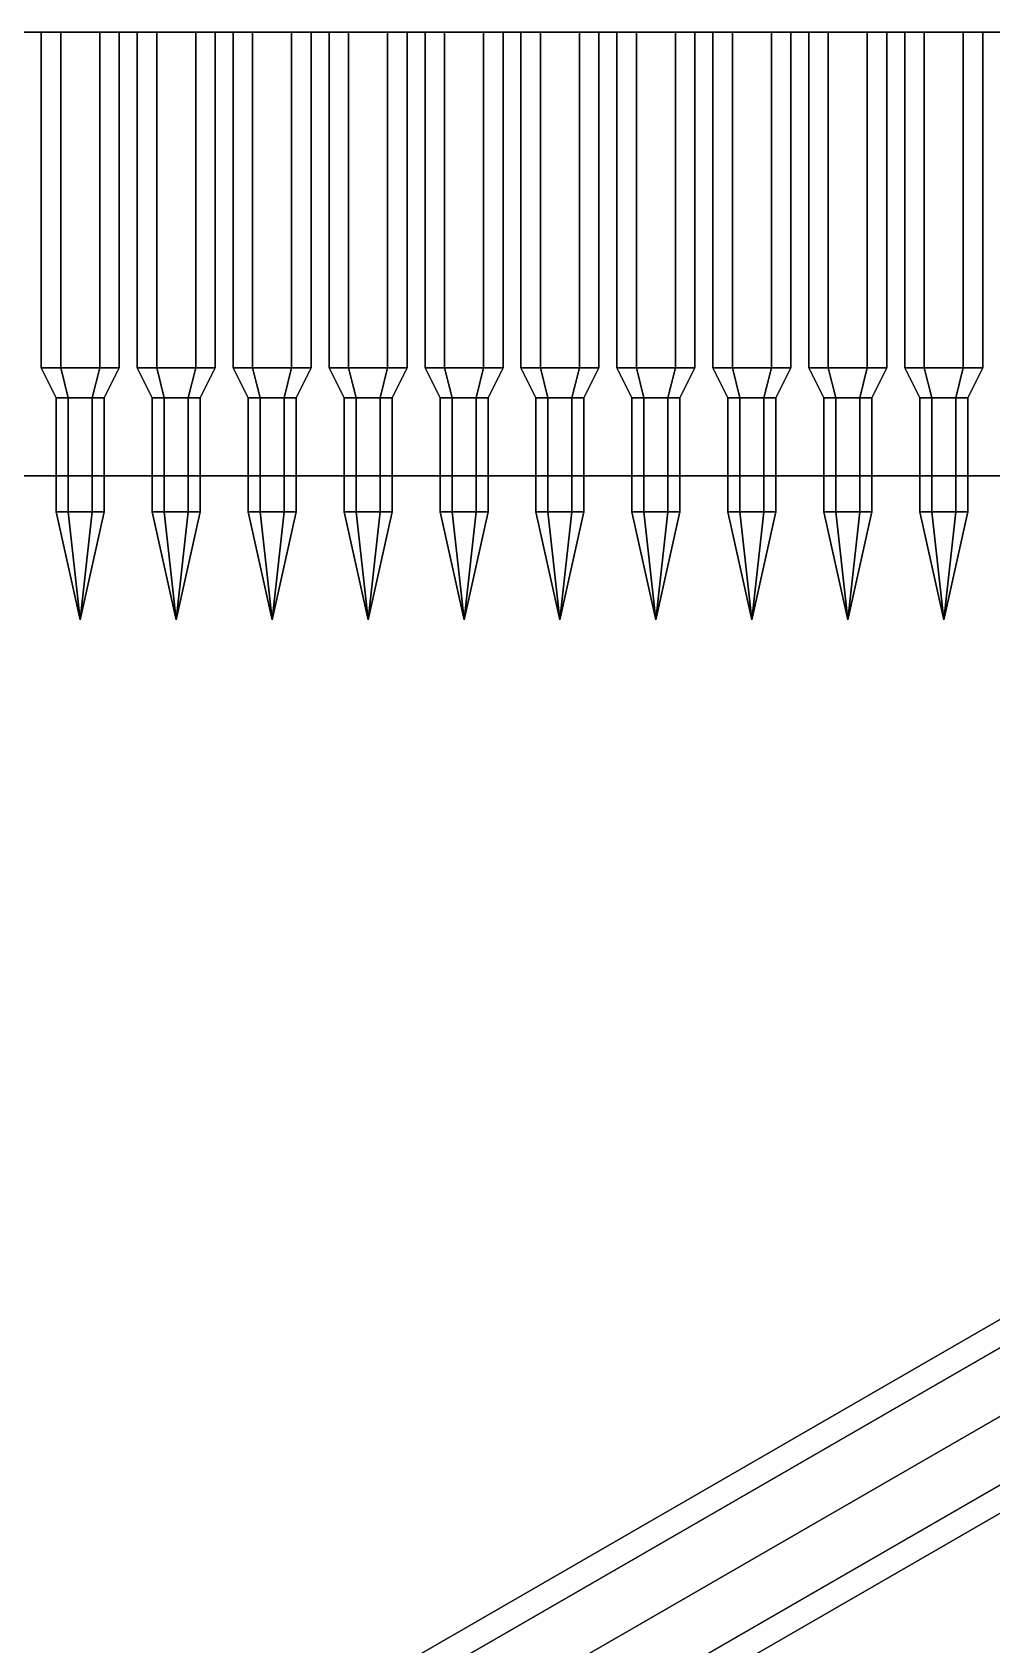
# Model space of a CAD drawing. Header units: millimetres. Extents: x -6.1 to 6.1, y -13.9 to 9.
# Drawn here: x -2.79 to -1.19, y -8.07 to -5.38 of the extents above; entities that cross this region are included whole.
import ezdxf

# ---------------------------------------------------------------- set-up
doc = ezdxf.new("R2010")
doc.units = ezdxf.units.MM
doc.layers.add('ammo', color=5, linetype='Continuous')
doc.layers.add('stand', color=3, linetype='Continuous')

msp = doc.modelspace()

# ---------------------------------------------------------------- linework, layer by layer
at = {"layer": 'ammo'}
for points in [[(-0.53, -5.38, 1.87), (-0.53, -5.38, 1.81), (-5.34, -5.38, 1.81), (-5.34, -5.38, 1.87)], [(-0.53, -5.38, 1.81), (-0.53, -6.12, 1.81), (-5.34, -6.12, 1.81), (-5.34, -5.38, 1.81)], [(-5.34, -5.38, 1.87), (-5.34, -6.12, 1.87), (-0.53, -6.12, 1.87), (-0.53, -5.38, 1.87)], [(-2.6775, -5.38, 1.8837), (-2.7425, -5.38, 1.8837), (-2.775, -5.38, 1.94), (-2.645, -5.38, 1.94)], [(-2.645, -5.38, 1.94), (-2.775, -5.38, 1.94), (-2.7425, -5.38, 1.9963), (-2.6775, -5.38, 1.9963)], [(-2.775, -5.38, 1.94), (-2.7425, -5.38, 1.8837), (-2.7425, -5.94, 1.8837), (-2.775, -5.94, 1.94)], [(-2.7425, -5.38, 1.9963), (-2.775, -5.38, 1.94), (-2.775, -5.94, 1.94), (-2.7425, -5.94, 1.9963)], [(-2.7425, -5.38, 1.8837), (-2.6775, -5.38, 1.8837), (-2.6775, -5.94, 1.8837), (-2.7425, -5.94, 1.8837)], [(-2.6775, -5.38, 1.9963), (-2.7425, -5.38, 1.9963), (-2.7425, -5.94, 1.9963), (-2.6775, -5.94, 1.9963)], [(-2.6775, -5.38, 1.8837), (-2.645, -5.38, 1.94), (-2.645, -5.94, 1.94), (-2.6775, -5.94, 1.8837)], [(-2.645, -5.38, 1.94), (-2.6775, -5.38, 1.9963), (-2.6775, -5.94, 1.9963), (-2.645, -5.94, 1.94)], [(-2.5825, -5.38, 1.9963), (-2.615, -5.38, 1.94), (-2.615, -5.94, 1.94), (-2.5825, -5.94, 1.9963)], [(-2.615, -5.38, 1.94), (-2.5825, -5.38, 1.8837), (-2.5825, -5.94, 1.8837), (-2.615, -5.94, 1.94)], [(-2.485, -5.38, 1.94), (-2.615, -5.38, 1.94), (-2.5825, -5.38, 1.9963), (-2.5175, -5.38, 1.9963)], [(-2.5175, -5.38, 1.8837), (-2.5825, -5.38, 1.8837), (-2.615, -5.38, 1.94), (-2.485, -5.38, 1.94)], [(-2.5175, -5.38, 1.9963), (-2.5825, -5.38, 1.9963), (-2.5825, -5.94, 1.9963), (-2.5175, -5.94, 1.9963)], [(-2.5825, -5.38, 1.8837), (-2.5175, -5.38, 1.8837), (-2.5175, -5.94, 1.8837), (-2.5825, -5.94, 1.8837)], [(-2.485, -5.38, 1.94), (-2.5175, -5.38, 1.9963), (-2.5175, -5.94, 1.9963), (-2.485, -5.94, 1.94)], [(-2.5175, -5.38, 1.8837), (-2.485, -5.38, 1.94), (-2.485, -5.94, 1.94), (-2.5175, -5.94, 1.8837)], [(-2.3575, -5.38, 1.8837), (-2.4225, -5.38, 1.8837), (-2.455, -5.38, 1.94), (-2.325, -5.38, 1.94)], [(-2.325, -5.38, 1.94), (-2.455, -5.38, 1.94), (-2.4225, -5.38, 1.9963), (-2.3575, -5.38, 1.9963)], [(-2.455, -5.38, 1.94), (-2.4225, -5.38, 1.8837), (-2.4225, -5.94, 1.8837), (-2.455, -5.94, 1.94)], [(-2.4225, -5.38, 1.9963), (-2.455, -5.38, 1.94), (-2.455, -5.94, 1.94), (-2.4225, -5.94, 1.9963)], [(-2.4225, -5.38, 1.8837), (-2.3575, -5.38, 1.8837), (-2.3575, -5.94, 1.8837), (-2.4225, -5.94, 1.8837)], [(-2.3575, -5.38, 1.9963), (-2.4225, -5.38, 1.9963), (-2.4225, -5.94, 1.9963), (-2.3575, -5.94, 1.9963)], [(-2.3575, -5.38, 1.8837), (-2.325, -5.38, 1.94), (-2.325, -5.94, 1.94), (-2.3575, -5.94, 1.8837)], [(-2.325, -5.38, 1.94), (-2.3575, -5.38, 1.9963), (-2.3575, -5.94, 1.9963), (-2.325, -5.94, 1.94)], [(-2.2625, -5.38, 1.9963), (-2.295, -5.38, 1.94), (-2.295, -5.94, 1.94), (-2.2625, -5.94, 1.9963)], [(-2.295, -5.38, 1.94), (-2.2625, -5.38, 1.8837), (-2.2625, -5.94, 1.8837), (-2.295, -5.94, 1.94)], [(-2.165, -5.38, 1.94), (-2.295, -5.38, 1.94), (-2.2625, -5.38, 1.9963), (-2.1975, -5.38, 1.9963)], [(-2.1975, -5.38, 1.8837), (-2.2625, -5.38, 1.8837), (-2.295, -5.38, 1.94), (-2.165, -5.38, 1.94)], [(-2.1975, -5.38, 1.9963), (-2.2625, -5.38, 1.9963), (-2.2625, -5.94, 1.9963), (-2.1975, -5.94, 1.9963)], [(-2.2625, -5.38, 1.8837), (-2.1975, -5.38, 1.8837), (-2.1975, -5.94, 1.8837), (-2.2625, -5.94, 1.8837)], [(-2.165, -5.38, 1.94), (-2.1975, -5.38, 1.9963), (-2.1975, -5.94, 1.9963), (-2.165, -5.94, 1.94)], [(-2.1975, -5.38, 1.8837), (-2.165, -5.38, 1.94), (-2.165, -5.94, 1.94), (-2.1975, -5.94, 1.8837)], [(-2.1025, -5.38, 1.9963), (-2.135, -5.38, 1.94), (-2.135, -5.94, 1.94), (-2.1025, -5.94, 1.9963)], [(-2.135, -5.38, 1.94), (-2.1025, -5.38, 1.8837), (-2.1025, -5.94, 1.8837), (-2.135, -5.94, 1.94)], [(-2.005, -5.38, 1.94), (-2.135, -5.38, 1.94), (-2.1025, -5.38, 1.9963), (-2.0375, -5.38, 1.9963)], [(-2.0375, -5.38, 1.8837), (-2.1025, -5.38, 1.8837), (-2.135, -5.38, 1.94), (-2.005, -5.38, 1.94)], [(-2.0375, -5.38, 1.9963), (-2.1025, -5.38, 1.9963), (-2.1025, -5.94, 1.9963), (-2.0375, -5.94, 1.9963)], [(-2.1025, -5.38, 1.8837), (-2.0375, -5.38, 1.8837), (-2.0375, -5.94, 1.8837), (-2.1025, -5.94, 1.8837)], [(-2.005, -5.38, 1.94), (-2.0375, -5.38, 1.9963), (-2.0375, -5.94, 1.9963), (-2.005, -5.94, 1.94)], [(-2.0375, -5.38, 1.8837), (-2.005, -5.38, 1.94), (-2.005, -5.94, 1.94), (-2.0375, -5.94, 1.8837)], [(-1.8775, -5.38, 1.8837), (-1.9425, -5.38, 1.8837), (-1.975, -5.38, 1.94), (-1.845, -5.38, 1.94)], [(-1.845, -5.38, 1.94), (-1.975, -5.38, 1.94), (-1.9425, -5.38, 1.9963), (-1.8775, -5.38, 1.9963)], [(-1.975, -5.38, 1.94), (-1.9425, -5.38, 1.8837), (-1.9425, -5.94, 1.8837), (-1.975, -5.94, 1.94)], [(-1.9425, -5.38, 1.9963), (-1.975, -5.38, 1.94), (-1.975, -5.94, 1.94), (-1.9425, -5.94, 1.9963)], [(-1.9425, -5.38, 1.8837), (-1.8775, -5.38, 1.8837), (-1.8775, -5.94, 1.8837), (-1.9425, -5.94, 1.8837)], [(-1.8775, -5.38, 1.9963), (-1.9425, -5.38, 1.9963), (-1.9425, -5.94, 1.9963), (-1.8775, -5.94, 1.9963)], [(-1.8775, -5.38, 1.8837), (-1.845, -5.38, 1.94), (-1.845, -5.94, 1.94), (-1.8775, -5.94, 1.8837)], [(-1.845, -5.38, 1.94), (-1.8775, -5.38, 1.9963), (-1.8775, -5.94, 1.9963), (-1.845, -5.94, 1.94)], [(-1.7175, -5.38, 1.8837), (-1.7825, -5.38, 1.8837), (-1.815, -5.38, 1.94), (-1.685, -5.38, 1.94)], [(-1.685, -5.38, 1.94), (-1.815, -5.38, 1.94), (-1.7825, -5.38, 1.9963), (-1.7175, -5.38, 1.9963)], [(-1.815, -5.38, 1.94), (-1.7825, -5.38, 1.8837), (-1.7825, -5.94, 1.8837), (-1.815, -5.94, 1.94)], [(-1.7825, -5.38, 1.9963), (-1.815, -5.38, 1.94), (-1.815, -5.94, 1.94), (-1.7825, -5.94, 1.9963)], [(-1.7825, -5.38, 1.8837), (-1.7175, -5.38, 1.8837), (-1.7175, -5.94, 1.8837), (-1.7825, -5.94, 1.8837)], [(-1.7175, -5.38, 1.9963), (-1.7825, -5.38, 1.9963), (-1.7825, -5.94, 1.9963), (-1.7175, -5.94, 1.9963)], [(-1.7175, -5.38, 1.8837), (-1.685, -5.38, 1.94), (-1.685, -5.94, 1.94), (-1.7175, -5.94, 1.8837)], [(-1.685, -5.38, 1.94), (-1.7175, -5.38, 1.9963), (-1.7175, -5.94, 1.9963), (-1.685, -5.94, 1.94)], [(-1.6225, -5.38, 1.9963), (-1.655, -5.38, 1.94), (-1.655, -5.94, 1.94), (-1.6225, -5.94, 1.9963)], [(-1.655, -5.38, 1.94), (-1.6225, -5.38, 1.8837), (-1.6225, -5.94, 1.8837), (-1.655, -5.94, 1.94)], [(-1.525, -5.38, 1.94), (-1.655, -5.38, 1.94), (-1.6225, -5.38, 1.9963), (-1.5575, -5.38, 1.9963)], [(-1.5575, -5.38, 1.8837), (-1.6225, -5.38, 1.8837), (-1.655, -5.38, 1.94), (-1.525, -5.38, 1.94)], [(-1.5575, -5.38, 1.9963), (-1.6225, -5.38, 1.9963), (-1.6225, -5.94, 1.9963), (-1.5575, -5.94, 1.9963)], [(-1.6225, -5.38, 1.8837), (-1.5575, -5.38, 1.8837), (-1.5575, -5.94, 1.8837), (-1.6225, -5.94, 1.8837)], [(-1.525, -5.38, 1.94), (-1.5575, -5.38, 1.9963), (-1.5575, -5.94, 1.9963), (-1.525, -5.94, 1.94)], [(-1.5575, -5.38, 1.8837), (-1.525, -5.38, 1.94), (-1.525, -5.94, 1.94), (-1.5575, -5.94, 1.8837)], [(-1.4625, -5.38, 1.9963), (-1.495, -5.38, 1.94), (-1.495, -5.94, 1.94), (-1.4625, -5.94, 1.9963)], [(-1.495, -5.38, 1.94), (-1.4625, -5.38, 1.8837), (-1.4625, -5.94, 1.8837), (-1.495, -5.94, 1.94)], [(-1.365, -5.38, 1.94), (-1.495, -5.38, 1.94), (-1.4625, -5.38, 1.9963), (-1.3975, -5.38, 1.9963)], [(-1.3975, -5.38, 1.8837), (-1.4625, -5.38, 1.8837), (-1.495, -5.38, 1.94), (-1.365, -5.38, 1.94)], [(-1.3975, -5.38, 1.9963), (-1.4625, -5.38, 1.9963), (-1.4625, -5.94, 1.9963), (-1.3975, -5.94, 1.9963)], [(-1.4625, -5.38, 1.8837), (-1.3975, -5.38, 1.8837), (-1.3975, -5.94, 1.8837), (-1.4625, -5.94, 1.8837)], [(-1.365, -5.38, 1.94), (-1.3975, -5.38, 1.9963), (-1.3975, -5.94, 1.9963), (-1.365, -5.94, 1.94)], [(-1.3975, -5.38, 1.8837), (-1.365, -5.38, 1.94), (-1.365, -5.94, 1.94), (-1.3975, -5.94, 1.8837)], [(-1.2375, -5.38, 1.8837), (-1.3025, -5.38, 1.8837), (-1.335, -5.38, 1.94), (-1.205, -5.38, 1.94)], [(-1.205, -5.38, 1.94), (-1.335, -5.38, 1.94), (-1.3025, -5.38, 1.9963), (-1.2375, -5.38, 1.9963)], [(-1.335, -5.38, 1.94), (-1.3025, -5.38, 1.8837), (-1.3025, -5.94, 1.8837), (-1.335, -5.94, 1.94)], [(-1.3025, -5.38, 1.9963), (-1.335, -5.38, 1.94), (-1.335, -5.94, 1.94), (-1.3025, -5.94, 1.9963)], [(-1.3025, -5.38, 1.8837), (-1.2375, -5.38, 1.8837), (-1.2375, -5.94, 1.8837), (-1.3025, -5.94, 1.8837)], [(-1.2375, -5.38, 1.9963), (-1.3025, -5.38, 1.9963), (-1.3025, -5.94, 1.9963), (-1.2375, -5.94, 1.9963)], [(-1.2375, -5.38, 1.8837), (-1.205, -5.38, 1.94), (-1.205, -5.94, 1.94), (-1.2375, -5.94, 1.8837)], [(-1.205, -5.38, 1.94), (-1.2375, -5.38, 1.9963), (-1.2375, -5.94, 1.9963), (-1.205, -5.94, 1.94)], [(-2.75, -5.99, 1.94), (-2.73, -5.99, 1.9746), (-2.7425, -5.94, 1.9963), (-2.775, -5.94, 1.94)], [(-2.73, -5.99, 1.9054), (-2.75, -5.99, 1.94), (-2.775, -5.94, 1.94), (-2.7425, -5.94, 1.8837)], [(-2.73, -5.99, 1.9746), (-2.69, -5.99, 1.9746), (-2.6775, -5.94, 1.9963), (-2.7425, -5.94, 1.9963)], [(-2.69, -5.99, 1.9054), (-2.73, -5.99, 1.9054), (-2.7425, -5.94, 1.8837), (-2.6775, -5.94, 1.8837)], [(-2.69, -5.99, 1.9746), (-2.67, -5.99, 1.94), (-2.645, -5.94, 1.94), (-2.6775, -5.94, 1.9963)], [(-2.67, -5.99, 1.94), (-2.69, -5.99, 1.9054), (-2.6775, -5.94, 1.8837), (-2.645, -5.94, 1.94)], [(-2.57, -5.99, 1.9054), (-2.59, -5.99, 1.94), (-2.615, -5.94, 1.94), (-2.5825, -5.94, 1.8837)], [(-2.59, -5.99, 1.94), (-2.57, -5.99, 1.9746), (-2.5825, -5.94, 1.9963), (-2.615, -5.94, 1.94)], [(-2.53, -5.99, 1.9054), (-2.57, -5.99, 1.9054), (-2.5825, -5.94, 1.8837), (-2.5175, -5.94, 1.8837)], [(-2.57, -5.99, 1.9746), (-2.53, -5.99, 1.9746), (-2.5175, -5.94, 1.9963), (-2.5825, -5.94, 1.9963)], [(-2.51, -5.99, 1.94), (-2.53, -5.99, 1.9054), (-2.5175, -5.94, 1.8837), (-2.485, -5.94, 1.94)], [(-2.53, -5.99, 1.9746), (-2.51, -5.99, 1.94), (-2.485, -5.94, 1.94), (-2.5175, -5.94, 1.9963)], [(-2.43, -5.99, 1.94), (-2.41, -5.99, 1.9746), (-2.4225, -5.94, 1.9963), (-2.455, -5.94, 1.94)], [(-2.41, -5.99, 1.9054), (-2.43, -5.99, 1.94), (-2.455, -5.94, 1.94), (-2.4225, -5.94, 1.8837)], [(-2.41, -5.99, 1.9746), (-2.37, -5.99, 1.9746), (-2.3575, -5.94, 1.9963), (-2.4225, -5.94, 1.9963)], [(-2.37, -5.99, 1.9054), (-2.41, -5.99, 1.9054), (-2.4225, -5.94, 1.8837), (-2.3575, -5.94, 1.8837)], [(-2.37, -5.99, 1.9746), (-2.35, -5.99, 1.94), (-2.325, -5.94, 1.94), (-2.3575, -5.94, 1.9963)], [(-2.35, -5.99, 1.94), (-2.37, -5.99, 1.9054), (-2.3575, -5.94, 1.8837), (-2.325, -5.94, 1.94)], [(-2.25, -5.99, 1.9054), (-2.27, -5.99, 1.94), (-2.295, -5.94, 1.94), (-2.2625, -5.94, 1.8837)], [(-2.27, -5.99, 1.94), (-2.25, -5.99, 1.9746), (-2.2625, -5.94, 1.9963), (-2.295, -5.94, 1.94)], [(-2.21, -5.99, 1.9054), (-2.25, -5.99, 1.9054), (-2.2625, -5.94, 1.8837), (-2.1975, -5.94, 1.8837)], [(-2.25, -5.99, 1.9746), (-2.21, -5.99, 1.9746), (-2.1975, -5.94, 1.9963), (-2.2625, -5.94, 1.9963)], [(-2.19, -5.99, 1.94), (-2.21, -5.99, 1.9054), (-2.1975, -5.94, 1.8837), (-2.165, -5.94, 1.94)], [(-2.21, -5.99, 1.9746), (-2.19, -5.99, 1.94), (-2.165, -5.94, 1.94), (-2.1975, -5.94, 1.9963)], [(-2.09, -5.99, 1.9054), (-2.11, -5.99, 1.94), (-2.135, -5.94, 1.94), (-2.1025, -5.94, 1.8837)], [(-2.11, -5.99, 1.94), (-2.09, -5.99, 1.9746), (-2.1025, -5.94, 1.9963), (-2.135, -5.94, 1.94)], [(-2.05, -5.99, 1.9054), (-2.09, -5.99, 1.9054), (-2.1025, -5.94, 1.8837), (-2.0375, -5.94, 1.8837)], [(-2.09, -5.99, 1.9746), (-2.05, -5.99, 1.9746), (-2.0375, -5.94, 1.9963), (-2.1025, -5.94, 1.9963)], [(-2.03, -5.99, 1.94), (-2.05, -5.99, 1.9054), (-2.0375, -5.94, 1.8837), (-2.005, -5.94, 1.94)], [(-2.05, -5.99, 1.9746), (-2.03, -5.99, 1.94), (-2.005, -5.94, 1.94), (-2.0375, -5.94, 1.9963)], [(-1.95, -5.99, 1.94), (-1.93, -5.99, 1.9746), (-1.9425, -5.94, 1.9963), (-1.975, -5.94, 1.94)], [(-1.93, -5.99, 1.9054), (-1.95, -5.99, 1.94), (-1.975, -5.94, 1.94), (-1.9425, -5.94, 1.8837)], [(-1.93, -5.99, 1.9746), (-1.89, -5.99, 1.9746), (-1.8775, -5.94, 1.9963), (-1.9425, -5.94, 1.9963)], [(-1.89, -5.99, 1.9054), (-1.93, -5.99, 1.9054), (-1.9425, -5.94, 1.8837), (-1.8775, -5.94, 1.8837)], [(-1.89, -5.99, 1.9746), (-1.87, -5.99, 1.94), (-1.845, -5.94, 1.94), (-1.8775, -5.94, 1.9963)], [(-1.87, -5.99, 1.94), (-1.89, -5.99, 1.9054), (-1.8775, -5.94, 1.8837), (-1.845, -5.94, 1.94)], [(-1.79, -5.99, 1.94), (-1.77, -5.99, 1.9746), (-1.7825, -5.94, 1.9963), (-1.815, -5.94, 1.94)], [(-1.77, -5.99, 1.9054), (-1.79, -5.99, 1.94), (-1.815, -5.94, 1.94), (-1.7825, -5.94, 1.8837)], [(-1.77, -5.99, 1.9746), (-1.73, -5.99, 1.9746), (-1.7175, -5.94, 1.9963), (-1.7825, -5.94, 1.9963)], [(-1.73, -5.99, 1.9054), (-1.77, -5.99, 1.9054), (-1.7825, -5.94, 1.8837), (-1.7175, -5.94, 1.8837)], [(-1.73, -5.99, 1.9746), (-1.71, -5.99, 1.94), (-1.685, -5.94, 1.94), (-1.7175, -5.94, 1.9963)], [(-1.71, -5.99, 1.94), (-1.73, -5.99, 1.9054), (-1.7175, -5.94, 1.8837), (-1.685, -5.94, 1.94)], [(-1.61, -5.99, 1.9054), (-1.63, -5.99, 1.94), (-1.655, -5.94, 1.94), (-1.6225, -5.94, 1.8837)], [(-1.63, -5.99, 1.94), (-1.61, -5.99, 1.9746), (-1.6225, -5.94, 1.9963), (-1.655, -5.94, 1.94)], [(-1.57, -5.99, 1.9054), (-1.61, -5.99, 1.9054), (-1.6225, -5.94, 1.8837), (-1.5575, -5.94, 1.8837)], [(-1.61, -5.99, 1.9746), (-1.57, -5.99, 1.9746), (-1.5575, -5.94, 1.9963), (-1.6225, -5.94, 1.9963)], [(-1.55, -5.99, 1.94), (-1.57, -5.99, 1.9054), (-1.5575, -5.94, 1.8837), (-1.525, -5.94, 1.94)], [(-1.57, -5.99, 1.9746), (-1.55, -5.99, 1.94), (-1.525, -5.94, 1.94), (-1.5575, -5.94, 1.9963)], [(-1.45, -5.99, 1.9054), (-1.47, -5.99, 1.94), (-1.495, -5.94, 1.94), (-1.4625, -5.94, 1.8837)], [(-1.47, -5.99, 1.94), (-1.45, -5.99, 1.9746), (-1.4625, -5.94, 1.9963), (-1.495, -5.94, 1.94)], [(-1.41, -5.99, 1.9054), (-1.45, -5.99, 1.9054), (-1.4625, -5.94, 1.8837), (-1.3975, -5.94, 1.8837)], [(-1.45, -5.99, 1.9746), (-1.41, -5.99, 1.9746), (-1.3975, -5.94, 1.9963), (-1.4625, -5.94, 1.9963)], [(-1.39, -5.99, 1.94), (-1.41, -5.99, 1.9054), (-1.3975, -5.94, 1.8837), (-1.365, -5.94, 1.94)], [(-1.41, -5.99, 1.9746), (-1.39, -5.99, 1.94), (-1.365, -5.94, 1.94), (-1.3975, -5.94, 1.9963)], [(-1.31, -5.99, 1.94), (-1.29, -5.99, 1.9746), (-1.3025, -5.94, 1.9963), (-1.335, -5.94, 1.94)], [(-1.29, -5.99, 1.9054), (-1.31, -5.99, 1.94), (-1.335, -5.94, 1.94), (-1.3025, -5.94, 1.8837)], [(-1.29, -5.99, 1.9746), (-1.25, -5.99, 1.9746), (-1.2375, -5.94, 1.9963), (-1.3025, -5.94, 1.9963)], [(-1.25, -5.99, 1.9054), (-1.29, -5.99, 1.9054), (-1.3025, -5.94, 1.8837), (-1.2375, -5.94, 1.8837)], [(-1.25, -5.99, 1.9746), (-1.23, -5.99, 1.94), (-1.205, -5.94, 1.94), (-1.2375, -5.94, 1.9963)], [(-1.23, -5.99, 1.94), (-1.25, -5.99, 1.9054), (-1.2375, -5.94, 1.8837), (-1.205, -5.94, 1.94)], [(-2.75, -5.99, 1.94), (-2.73, -5.99, 1.9054), (-2.73, -6.18, 1.9054), (-2.75, -6.18, 1.94)], [(-2.73, -5.99, 1.9746), (-2.75, -5.99, 1.94), (-2.75, -6.18, 1.94), (-2.73, -6.18, 1.9746)], [(-2.73, -5.99, 1.9054), (-2.69, -5.99, 1.9054), (-2.69, -6.18, 1.9054), (-2.73, -6.18, 1.9054)], [(-2.69, -5.99, 1.9746), (-2.73, -5.99, 1.9746), (-2.73, -6.18, 1.9746), (-2.69, -6.18, 1.9746)], [(-2.69, -5.99, 1.9054), (-2.67, -5.99, 1.94), (-2.67, -6.18, 1.94), (-2.69, -6.18, 1.9054)], [(-2.67, -5.99, 1.94), (-2.69, -5.99, 1.9746), (-2.69, -6.18, 1.9746), (-2.67, -6.18, 1.94)], [(-2.57, -5.99, 1.9746), (-2.59, -5.99, 1.94), (-2.59, -6.18, 1.94), (-2.57, -6.18, 1.9746)], [(-2.59, -5.99, 1.94), (-2.57, -5.99, 1.9054), (-2.57, -6.18, 1.9054), (-2.59, -6.18, 1.94)], [(-2.53, -5.99, 1.9746), (-2.57, -5.99, 1.9746), (-2.57, -6.18, 1.9746), (-2.53, -6.18, 1.9746)], [(-2.57, -5.99, 1.9054), (-2.53, -5.99, 1.9054), (-2.53, -6.18, 1.9054), (-2.57, -6.18, 1.9054)], [(-2.51, -5.99, 1.94), (-2.53, -5.99, 1.9746), (-2.53, -6.18, 1.9746), (-2.51, -6.18, 1.94)], [(-2.53, -5.99, 1.9054), (-2.51, -5.99, 1.94), (-2.51, -6.18, 1.94), (-2.53, -6.18, 1.9054)], [(-2.43, -5.99, 1.94), (-2.41, -5.99, 1.9054), (-2.41, -6.18, 1.9054), (-2.43, -6.18, 1.94)], [(-2.41, -5.99, 1.9746), (-2.43, -5.99, 1.94), (-2.43, -6.18, 1.94), (-2.41, -6.18, 1.9746)], [(-2.41, -5.99, 1.9054), (-2.37, -5.99, 1.9054), (-2.37, -6.18, 1.9054), (-2.41, -6.18, 1.9054)], [(-2.37, -5.99, 1.9746), (-2.41, -5.99, 1.9746), (-2.41, -6.18, 1.9746), (-2.37, -6.18, 1.9746)], [(-2.37, -5.99, 1.9054), (-2.35, -5.99, 1.94), (-2.35, -6.18, 1.94), (-2.37, -6.18, 1.9054)], [(-2.35, -5.99, 1.94), (-2.37, -5.99, 1.9746), (-2.37, -6.18, 1.9746), (-2.35, -6.18, 1.94)], [(-2.25, -5.99, 1.9746), (-2.27, -5.99, 1.94), (-2.27, -6.18, 1.94), (-2.25, -6.18, 1.9746)], [(-2.27, -5.99, 1.94), (-2.25, -5.99, 1.9054), (-2.25, -6.18, 1.9054), (-2.27, -6.18, 1.94)], [(-2.21, -5.99, 1.9746), (-2.25, -5.99, 1.9746), (-2.25, -6.18, 1.9746), (-2.21, -6.18, 1.9746)], [(-2.25, -5.99, 1.9054), (-2.21, -5.99, 1.9054), (-2.21, -6.18, 1.9054), (-2.25, -6.18, 1.9054)], [(-2.19, -5.99, 1.94), (-2.21, -5.99, 1.9746), (-2.21, -6.18, 1.9746), (-2.19, -6.18, 1.94)], [(-2.21, -5.99, 1.9054), (-2.19, -5.99, 1.94), (-2.19, -6.18, 1.94), (-2.21, -6.18, 1.9054)], [(-2.09, -5.99, 1.9746), (-2.11, -5.99, 1.94), (-2.11, -6.18, 1.94), (-2.09, -6.18, 1.9746)], [(-2.11, -5.99, 1.94), (-2.09, -5.99, 1.9054), (-2.09, -6.18, 1.9054), (-2.11, -6.18, 1.94)], [(-2.05, -5.99, 1.9746), (-2.09, -5.99, 1.9746), (-2.09, -6.18, 1.9746), (-2.05, -6.18, 1.9746)], [(-2.09, -5.99, 1.9054), (-2.05, -5.99, 1.9054), (-2.05, -6.18, 1.9054), (-2.09, -6.18, 1.9054)], [(-2.03, -5.99, 1.94), (-2.05, -5.99, 1.9746), (-2.05, -6.18, 1.9746), (-2.03, -6.18, 1.94)], [(-2.05, -5.99, 1.9054), (-2.03, -5.99, 1.94), (-2.03, -6.18, 1.94), (-2.05, -6.18, 1.9054)], [(-1.95, -5.99, 1.94), (-1.93, -5.99, 1.9054), (-1.93, -6.18, 1.9054), (-1.95, -6.18, 1.94)], [(-1.93, -5.99, 1.9746), (-1.95, -5.99, 1.94), (-1.95, -6.18, 1.94), (-1.93, -6.18, 1.9746)], [(-1.93, -5.99, 1.9054), (-1.89, -5.99, 1.9054), (-1.89, -6.18, 1.9054), (-1.93, -6.18, 1.9054)], [(-1.89, -5.99, 1.9746), (-1.93, -5.99, 1.9746), (-1.93, -6.18, 1.9746), (-1.89, -6.18, 1.9746)], [(-1.89, -5.99, 1.9054), (-1.87, -5.99, 1.94), (-1.87, -6.18, 1.94), (-1.89, -6.18, 1.9054)], [(-1.87, -5.99, 1.94), (-1.89, -5.99, 1.9746), (-1.89, -6.18, 1.9746), (-1.87, -6.18, 1.94)], [(-1.79, -5.99, 1.94), (-1.77, -5.99, 1.9054), (-1.77, -6.18, 1.9054), (-1.79, -6.18, 1.94)], [(-1.77, -5.99, 1.9746), (-1.79, -5.99, 1.94), (-1.79, -6.18, 1.94), (-1.77, -6.18, 1.9746)], [(-1.77, -5.99, 1.9054), (-1.73, -5.99, 1.9054), (-1.73, -6.18, 1.9054), (-1.77, -6.18, 1.9054)], [(-1.73, -5.99, 1.9746), (-1.77, -5.99, 1.9746), (-1.77, -6.18, 1.9746), (-1.73, -6.18, 1.9746)], [(-1.73, -5.99, 1.9054), (-1.71, -5.99, 1.94), (-1.71, -6.18, 1.94), (-1.73, -6.18, 1.9054)], [(-1.71, -5.99, 1.94), (-1.73, -5.99, 1.9746), (-1.73, -6.18, 1.9746), (-1.71, -6.18, 1.94)], [(-1.61, -5.99, 1.9746), (-1.63, -5.99, 1.94), (-1.63, -6.18, 1.94), (-1.61, -6.18, 1.9746)], [(-1.63, -5.99, 1.94), (-1.61, -5.99, 1.9054), (-1.61, -6.18, 1.9054), (-1.63, -6.18, 1.94)], [(-1.57, -5.99, 1.9746), (-1.61, -5.99, 1.9746), (-1.61, -6.18, 1.9746), (-1.57, -6.18, 1.9746)], [(-1.61, -5.99, 1.9054), (-1.57, -5.99, 1.9054), (-1.57, -6.18, 1.9054), (-1.61, -6.18, 1.9054)], [(-1.55, -5.99, 1.94), (-1.57, -5.99, 1.9746), (-1.57, -6.18, 1.9746), (-1.55, -6.18, 1.94)], [(-1.57, -5.99, 1.9054), (-1.55, -5.99, 1.94), (-1.55, -6.18, 1.94), (-1.57, -6.18, 1.9054)], [(-1.45, -5.99, 1.9746), (-1.47, -5.99, 1.94), (-1.47, -6.18, 1.94), (-1.45, -6.18, 1.9746)], [(-1.47, -5.99, 1.94), (-1.45, -5.99, 1.9054), (-1.45, -6.18, 1.9054), (-1.47, -6.18, 1.94)], [(-1.41, -5.99, 1.9746), (-1.45, -5.99, 1.9746), (-1.45, -6.18, 1.9746), (-1.41, -6.18, 1.9746)], [(-1.45, -5.99, 1.9054), (-1.41, -5.99, 1.9054), (-1.41, -6.18, 1.9054), (-1.45, -6.18, 1.9054)], [(-1.39, -5.99, 1.94), (-1.41, -5.99, 1.9746), (-1.41, -6.18, 1.9746), (-1.39, -6.18, 1.94)], [(-1.41, -5.99, 1.9054), (-1.39, -5.99, 1.94), (-1.39, -6.18, 1.94), (-1.41, -6.18, 1.9054)], [(-1.31, -5.99, 1.94), (-1.29, -5.99, 1.9054), (-1.29, -6.18, 1.9054), (-1.31, -6.18, 1.94)], [(-1.29, -5.99, 1.9746), (-1.31, -5.99, 1.94), (-1.31, -6.18, 1.94), (-1.29, -6.18, 1.9746)], [(-1.29, -5.99, 1.9054), (-1.25, -5.99, 1.9054), (-1.25, -6.18, 1.9054), (-1.29, -6.18, 1.9054)], [(-1.25, -5.99, 1.9746), (-1.29, -5.99, 1.9746), (-1.29, -6.18, 1.9746), (-1.25, -6.18, 1.9746)], [(-1.25, -5.99, 1.9054), (-1.23, -5.99, 1.94), (-1.23, -6.18, 1.94), (-1.25, -6.18, 1.9054)], [(-1.23, -5.99, 1.94), (-1.25, -5.99, 1.9746), (-1.25, -6.18, 1.9746), (-1.23, -6.18, 1.94)], [(-5.34, -6.12, 1.87), (-5.34, -6.12, 1.81), (-0.53, -6.12, 1.81), (-0.53, -6.12, 1.87)], [(-2.75, -6.18, 1.94), (-2.73, -6.18, 1.9054), (-2.71, -6.36, 1.94)], [(-2.73, -6.18, 1.9746), (-2.75, -6.18, 1.94), (-2.71, -6.36, 1.94)], [(-2.73, -6.18, 1.9054), (-2.69, -6.18, 1.9054), (-2.71, -6.36, 1.94)], [(-2.69, -6.18, 1.9746), (-2.73, -6.18, 1.9746), (-2.71, -6.36, 1.94)], [(-2.69, -6.18, 1.9054), (-2.67, -6.18, 1.94), (-2.71, -6.36, 1.94)], [(-2.67, -6.18, 1.94), (-2.69, -6.18, 1.9746), (-2.71, -6.36, 1.94)], [(-2.57, -6.18, 1.9746), (-2.59, -6.18, 1.94), (-2.55, -6.36, 1.94)], [(-2.59, -6.18, 1.94), (-2.57, -6.18, 1.9054), (-2.55, -6.36, 1.94)], [(-2.53, -6.18, 1.9746), (-2.57, -6.18, 1.9746), (-2.55, -6.36, 1.94)], [(-2.57, -6.18, 1.9054), (-2.53, -6.18, 1.9054), (-2.55, -6.36, 1.94)], [(-2.51, -6.18, 1.94), (-2.53, -6.18, 1.9746), (-2.55, -6.36, 1.94)], [(-2.53, -6.18, 1.9054), (-2.51, -6.18, 1.94), (-2.55, -6.36, 1.94)], [(-2.43, -6.18, 1.94), (-2.41, -6.18, 1.9054), (-2.39, -6.36, 1.94)], [(-2.41, -6.18, 1.9746), (-2.43, -6.18, 1.94), (-2.39, -6.36, 1.94)], [(-2.41, -6.18, 1.9054), (-2.37, -6.18, 1.9054), (-2.39, -6.36, 1.94)], [(-2.37, -6.18, 1.9746), (-2.41, -6.18, 1.9746), (-2.39, -6.36, 1.94)], [(-2.37, -6.18, 1.9054), (-2.35, -6.18, 1.94), (-2.39, -6.36, 1.94)], [(-2.35, -6.18, 1.94), (-2.37, -6.18, 1.9746), (-2.39, -6.36, 1.94)], [(-2.25, -6.18, 1.9746), (-2.27, -6.18, 1.94), (-2.23, -6.36, 1.94)], [(-2.27, -6.18, 1.94), (-2.25, -6.18, 1.9054), (-2.23, -6.36, 1.94)], [(-2.21, -6.18, 1.9746), (-2.25, -6.18, 1.9746), (-2.23, -6.36, 1.94)], [(-2.25, -6.18, 1.9054), (-2.21, -6.18, 1.9054), (-2.23, -6.36, 1.94)], [(-2.19, -6.18, 1.94), (-2.21, -6.18, 1.9746), (-2.23, -6.36, 1.94)], [(-2.21, -6.18, 1.9054), (-2.19, -6.18, 1.94), (-2.23, -6.36, 1.94)], [(-2.09, -6.18, 1.9746), (-2.11, -6.18, 1.94), (-2.07, -6.36, 1.94)], [(-2.11, -6.18, 1.94), (-2.09, -6.18, 1.9054), (-2.07, -6.36, 1.94)], [(-2.05, -6.18, 1.9746), (-2.09, -6.18, 1.9746), (-2.07, -6.36, 1.94)], [(-2.09, -6.18, 1.9054), (-2.05, -6.18, 1.9054), (-2.07, -6.36, 1.94)], [(-2.03, -6.18, 1.94), (-2.05, -6.18, 1.9746), (-2.07, -6.36, 1.94)], [(-2.05, -6.18, 1.9054), (-2.03, -6.18, 1.94), (-2.07, -6.36, 1.94)], [(-1.95, -6.18, 1.94), (-1.93, -6.18, 1.9054), (-1.91, -6.36, 1.94)], [(-1.93, -6.18, 1.9746), (-1.95, -6.18, 1.94), (-1.91, -6.36, 1.94)], [(-1.93, -6.18, 1.9054), (-1.89, -6.18, 1.9054), (-1.91, -6.36, 1.94)], [(-1.89, -6.18, 1.9746), (-1.93, -6.18, 1.9746), (-1.91, -6.36, 1.94)], [(-1.89, -6.18, 1.9054), (-1.87, -6.18, 1.94), (-1.91, -6.36, 1.94)], [(-1.87, -6.18, 1.94), (-1.89, -6.18, 1.9746), (-1.91, -6.36, 1.94)], [(-1.79, -6.18, 1.94), (-1.77, -6.18, 1.9054), (-1.75, -6.36, 1.94)], [(-1.77, -6.18, 1.9746), (-1.79, -6.18, 1.94), (-1.75, -6.36, 1.94)], [(-1.77, -6.18, 1.9054), (-1.73, -6.18, 1.9054), (-1.75, -6.36, 1.94)], [(-1.73, -6.18, 1.9746), (-1.77, -6.18, 1.9746), (-1.75, -6.36, 1.94)], [(-1.73, -6.18, 1.9054), (-1.71, -6.18, 1.94), (-1.75, -6.36, 1.94)], [(-1.71, -6.18, 1.94), (-1.73, -6.18, 1.9746), (-1.75, -6.36, 1.94)], [(-1.61, -6.18, 1.9746), (-1.63, -6.18, 1.94), (-1.59, -6.36, 1.94)], [(-1.63, -6.18, 1.94), (-1.61, -6.18, 1.9054), (-1.59, -6.36, 1.94)], [(-1.57, -6.18, 1.9746), (-1.61, -6.18, 1.9746), (-1.59, -6.36, 1.94)], [(-1.61, -6.18, 1.9054), (-1.57, -6.18, 1.9054), (-1.59, -6.36, 1.94)], [(-1.55, -6.18, 1.94), (-1.57, -6.18, 1.9746), (-1.59, -6.36, 1.94)], [(-1.57, -6.18, 1.9054), (-1.55, -6.18, 1.94), (-1.59, -6.36, 1.94)], [(-1.45, -6.18, 1.9746), (-1.47, -6.18, 1.94), (-1.43, -6.36, 1.94)], [(-1.47, -6.18, 1.94), (-1.45, -6.18, 1.9054), (-1.43, -6.36, 1.94)], [(-1.41, -6.18, 1.9746), (-1.45, -6.18, 1.9746), (-1.43, -6.36, 1.94)], [(-1.45, -6.18, 1.9054), (-1.41, -6.18, 1.9054), (-1.43, -6.36, 1.94)], [(-1.39, -6.18, 1.94), (-1.41, -6.18, 1.9746), (-1.43, -6.36, 1.94)], [(-1.41, -6.18, 1.9054), (-1.39, -6.18, 1.94), (-1.43, -6.36, 1.94)], [(-1.31, -6.18, 1.94), (-1.29, -6.18, 1.9054), (-1.27, -6.36, 1.94)], [(-1.29, -6.18, 1.9746), (-1.31, -6.18, 1.94), (-1.27, -6.36, 1.94)], [(-1.29, -6.18, 1.9054), (-1.25, -6.18, 1.9054), (-1.27, -6.36, 1.94)], [(-1.25, -6.18, 1.9746), (-1.29, -6.18, 1.9746), (-1.27, -6.36, 1.94)], [(-1.25, -6.18, 1.9054), (-1.23, -6.18, 1.94), (-1.27, -6.36, 1.94)], [(-1.23, -6.18, 1.94), (-1.25, -6.18, 1.9746), (-1.27, -6.36, 1.94)]]:
    msp.add_3dface(points, dxfattribs=at)
at = {"layer": 'stand'}
for points in [[(-5.7079, -10.1438, -2.6247), (-5.6016, -10.1298, -2.4833), (-0.5898, -7.2362, -0.377), (-0.581, -7.1838, -0.47)], [(-5.6016, -10.1298, -2.694), (-5.7079, -10.1438, -2.6247), (-0.581, -7.1838, -0.47), (-0.5311, -7.2023, -0.563)], [(-5.5166, -10.195, -2.7227), (-5.6016, -10.1298, -2.694), (-0.5311, -7.2023, -0.563), (-0.4695, -7.2811, -0.6016)], [(-5.6016, -10.1298, -2.4833), (-5.5166, -10.195, -2.4248), (-0.5524, -7.3289, -0.3384), (-0.5898, -7.2362, -0.377)], [(-5.5026, -10.3012, -2.694), (-5.5166, -10.195, -2.7227), (-0.4695, -7.2811, -0.6016), (-0.4321, -7.3738, -0.563)], [(-5.5166, -10.195, -2.4248), (-5.5026, -10.3012, -2.4833), (-0.4908, -7.4077, -0.377), (-0.5524, -7.3289, -0.3384)], [(-5.5679, -10.3863, -2.6247), (-5.5026, -10.3012, -2.694), (-0.4321, -7.3738, -0.563), (-0.441, -7.4262, -0.47)], [(-5.5026, -10.3012, -2.4833), (-5.5679, -10.3863, -2.6247), (-0.441, -7.4262, -0.47), (-0.4908, -7.4077, -0.377)]]:
    msp.add_3dface(points, dxfattribs=at)

doc.saveas('drawing.dxf')
